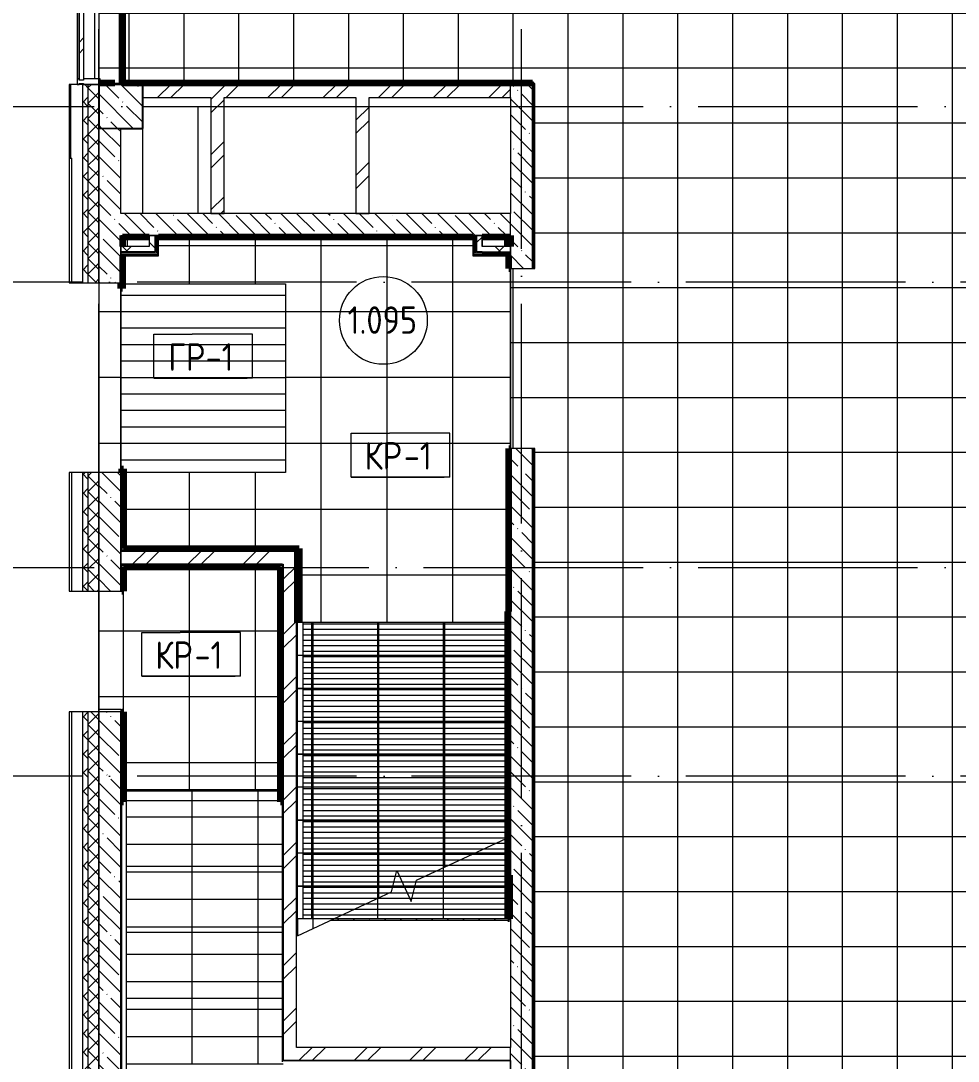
# Model space of a CAD drawing. Header units: millimetres. Extents: x -4370 to 196781, y -4577 to 61202.
# Drawn here: x 135789 to 144328, y 1530 to 11005 of the extents above; entities that cross this region are included whole.
import ezdxf

# ---------------------------------------------------------------- set-up
doc = ezdxf.new("R2010")
doc.units = ezdxf.units.MM
doc.linetypes.add('ADSK_Линия сетки', pattern=[2500, 2000, -250, 0, -250])
for name, color, linetype, lineweight in [('A-AREA-____-IDEN', 2, 'Continuous', 20), ('A-FLOR-____-IDEN', 11, 'Continuous', 20), ('A-FLOR-____-OTLN', 192, 'Continuous', 9), ('A-FLOR-____-PATT', 8, 'Continuous', 9), ('A-GLAZ-____-MCUT', 151, 'Continuous', 9), ('A-GLAZ-____-OTLN', 151, 'Continuous', 9), ('A-GLAZ-CURT-OTLN', 52, 'Continuous', 9), ('A-GLAZ-CWMG-MCUT', 51, 'Continuous', 9), ('A-GLAZ-CWMG-OTLN', 51, 'Continuous', 9), ('A-ROOF-____-OTLN', 132, 'Continuous', 9), ('A-ROOF-____-PATT', 132, 'Continuous', 9), ('A-ROOF-FNSH-MCUT', 132, 'Continuous', 9), ('A-WALL-____-MCUT', 113, 'Continuous', 9), ('A-WALL-____-PATT', 111, 'Continuous', 9), ('A-WALL-FNSH-MCUT', 113, 'Continuous', 9), ('I-WALL-____-OTLN', 2, 'Continuous', 9), ('S-COLS-____-MCUT', 52, 'Continuous', 9), ('S-COLS-____-OTLN', 52, 'Continuous', 9), ('S-GRID-____-OTLN', 1, 'Continuous', 9), ('S-STRS-____-MBND', 31, 'Continuous', 9), ('S-STRS-____-OTLN', 31, 'Continuous', 9)]:
    doc.layers.add(name, color=color, linetype=linetype, lineweight=lineweight)
doc.styles.add('GOST Common_1', font='GOST_Common.ttf', dxfattribs={"width": 0.9, "height": 250})
pattern_1 = [(45, (0, 0), (-251.4472, 251.4472), []), (45, (0, 381), (-251.4472, 251.4472), [])]
pattern_2 = [(90, (140250, 5525), (-600, 4e-14), []), (180, (140250, 5525), (7e-14, -600), [])]
pattern_3 = [(45, (0, 0), (-70.71068, 70.71068), []), (135, (0, 0), (-70.71068, -70.71068), [])]
pattern_4 = [(135, (0, 0), (-84.85281, -84.85281), []), (225, (0, 0), (84.85281, -84.85281), [])]
pattern_5 = [(270, (136750.06, 1505), (600, 4e-14), []), (0, (136750.06, 1505), (0, 600), [])]
pattern_6 = [(135, (0, 0), (-142.5612, -142.5612), []), (135, (142.56, 0), (-142.5612, -142.5612), [252.016, -50.403, 3.353, -47.05])]
pattern_7 = [(45, (0, 0), (-141.42136, 141.42136), []), (135, (0, 0), (-141.42136, -141.42136), [])]

# ---------------------------------------------------------------- blocks, each defined once
blk = doc.blocks.new('Прямоугольный импост - Импост структурный с накладкой - 190мм-21850607-О_АИ_ПП_0_000_Целиком')
at = {"layer": 'A-GLAZ-CWMG-MCUT', "color": 90}
for p, q in [((-50, 0), (-50, 17)), ((-50, 17), (0, 17)), ((-40, 0), (-50, 0)), ((-40, -40), (-40, 0)), ((0, 0), (-10, 0)), ((-10, 0), (-10, -40)), ((0, 17), (0, 0)), ((-50, -190), (-50, -40)), ((-50, -40), (-40, -40)), ((-10, -40), (0, -40)), ((0, -40), (0, -190)), ((0, -190), (-50, -190))]:
    blk.add_line(p, q, dxfattribs=at)
blk = doc.blocks.new('PNS_Панель прямоугольная2 - Нр_Стекло - 40мм-36115973-О_АИ_ПП_0_000_Целиком')
at = {"layer": 'A-GLAZ-____-OTLN', "lineweight": 5}
h = blk.add_hatch(dxfattribs=at)
h.set_pattern_fill('FP_88', color=256, style=0, pattern_type=2)
h.set_pattern_definition([(135, (10867.5, -136420), (-282.8427, -282.8427), [200, -600]), (135, (10967.5, -136620), (-282.8427, -282.8427), [600, -200]), (135, (11067.5, -136220), (-282.8427, -282.8427), [200, -600])])
h.paths.add_polyline_path([(502.5, 0), (502.5, 40), (-502.5, 40), (-502.5, 0), (492.5, 0)])
at = {"layer": 'A-GLAZ-____-MCUT', "color": 10, "lineweight": 5}
for p, q in [((-492.5, 40), (492.5, 40)), ((492.5, 0), (-492.5, 0))]:
    blk.add_line(p, q, dxfattribs=at)
at = {"layer": 'A-GLAZ-____-OTLN', "color": 10, "lineweight": 5}
blk.add_line((-502.5, 0), (502.5, 0), dxfattribs=at)
blk = doc.blocks.new('Прямоугольный импост - Импост структурный с накладкой - 160мм-36115964-О_АИ_ПП_0_000_Целиком')
at = {"layer": 'A-GLAZ-CWMG-OTLN', "color": 10, "lineweight": 5}
for p, q in [((136303, 11460), (136303, 10475)), ((136460, 11460), (136460, 10475))]:
    blk.add_line(p, q, dxfattribs=at)
blk = doc.blocks.new('0083_СОШ675_АР_R22_rvt-1-О_АИ_ПП_0_000_Целиком')
at = {"layer": 'A-WALL-____-PATT', "lineweight": 5}
h = blk.add_hatch(dxfattribs=at)
h.set_pattern_fill('FP_3', color=10, style=0, pattern_type=2)
h.set_pattern_definition(pattern_6)
h.paths.add_polyline_path([(136500, 25), (136700, 25), (136700, 4712), (136500, 4712), (136500, 512.9)])
h.paths.add_polyline_path([(136700, 5812), (136700, 6890), (136500, 6890), (136500, 5812)])
h.paths.add_polyline_path([(136700, 8620), (136700, 10025), (136500, 10025), (136500, 8620)])
h.paths.add_polyline_path([(136500, 12545), (136700, 12545), (136700, 13000), (136500, 13000), (136500, 12640.9)])
h = blk.add_hatch(dxfattribs=at)
h.set_pattern_fill('FP_1', color=10, style=0, pattern_type=2)
h.set_pattern_definition(pattern_4)
h.paths.add_polyline_path([(136400, 9755), (136400, 10425), (136350, 10425), (136350, 9755)])
h = blk.add_hatch(dxfattribs=at)
h.set_pattern_fill('FP_6', color=10, style=0, pattern_type=2)
h.set_pattern_definition(pattern_3)
h.paths.add_polyline_path([(136400, 9755), (136500, 9755), (136500, 10425), (136400, 10425), (136400, 10330.8)])
h = blk.add_hatch(dxfattribs=at)
h.set_pattern_fill('FP_7', color=10, style=0, pattern_type=2)
h.set_pattern_definition(pattern_1)
h.paths.add_polyline_path([(140250, 10305), (140250, 10425), (136900, 10425), (136900, 10305), (139846.2, 10305)])
h = blk.add_hatch(dxfattribs=at)
h.set_pattern_fill('FP_3', color=10, style=0, pattern_type=2)
h.set_pattern_definition(pattern_6)
h.paths.add_polyline_path([(140450, -175), (140450, 7110), (140250, 7110), (140250, -175)])
h.paths.add_polyline_path([(140250, 8750), (140450, 8750), (140450, 10425), (140250, 10425), (140250, 9050)])
h = blk.add_hatch(dxfattribs=at)
h.set_pattern_fill('FP_7', color=10, style=0, pattern_type=2)
h.set_pattern_definition(pattern_1)
h.paths.add_polyline_path([(137640, 9250), (137640, 10305), (137520, 10305), (137520, 9250)])
h = blk.add_hatch(dxfattribs=at)
h.set_pattern_fill('FP_7', color=10, style=0, pattern_type=2)
h.set_pattern_definition(pattern_1)
h.paths.add_polyline_path([(138960.6, 9250), (138960.6, 10305), (138840.6, 10305), (138840.6, 9250)])
h = blk.add_hatch(dxfattribs=at)
h.set_pattern_fill('FP_1', color=10, style=0, pattern_type=2)
h.set_pattern_definition(pattern_4)
h.paths.add_polyline_path([(136350, -275), (136400, -275), (136400, 4712), (136350, 4712), (136350, -175)])
h.paths.add_polyline_path([(136350, 5812), (136400, 5812), (136400, 6890), (136350, 6890), (136350, 6288.1)])
h.paths.add_polyline_path([(136350, 8620), (136400, 8620), (136400, 9755), (136350, 9755), (136350, 9753.3)])
h = blk.add_hatch(dxfattribs=at)
h.set_pattern_fill('FP_6', color=10, style=0, pattern_type=2)
h.set_pattern_definition(pattern_3)
h.paths.add_polyline_path([(136500, -175), (136500, 4712), (136400, 4712), (136400, -175)])
h.paths.add_polyline_path([(136500, 5812), (136500, 6890), (136400, 6890), (136400, 5812)])
h.paths.add_polyline_path([(136400, 8620), (136500, 8620), (136500, 9755), (136400, 9755), (136400, 9753.3)])
h = blk.add_hatch(dxfattribs=at)
h.set_pattern_fill('FP_3', color=10, style=0, pattern_type=2)
h.set_pattern_definition(pattern_6)
h.paths.add_polyline_path([(139846.2, 9050), (140250, 9050), (140250, 9250), (136700, 9250), (136700, 9050), (138604.3, 9050)])
h = blk.add_hatch(dxfattribs=at)
h.set_pattern_fill('FP_3', color=10, style=0, pattern_type=2)
h.set_pattern_definition(pattern_6)
h.paths.add_polyline_path([(139846.2, 9050), (140250, 9050), (140250, 9250), (136700, 9250), (136700, 9050), (138604.3, 9050)])
h = blk.add_hatch(dxfattribs=at)
h.set_pattern_fill('FP_56', color=252, style=0, pattern_type=2)
h.set_pattern_definition(pattern_7)
h.paths.add_polyline_path([(137009.2, 8900), (137009.2, 9050), (136959.2, 9050), (136959.2, 8900)])
h = blk.add_hatch(dxfattribs=at)
h.set_pattern_fill('FP_56', color=252, style=0, pattern_type=2)
h.set_pattern_definition(pattern_7)
h.paths.add_polyline_path([(139990.8, 8900), (139990.8, 9050), (139940.8, 9050), (139940.8, 8900)])
h = blk.add_hatch(dxfattribs=at)
h.set_pattern_fill('FP_56', color=252, style=0, pattern_type=2)
h.set_pattern_definition(pattern_7)
h.paths.add_polyline_path([(136959.2, 8900), (136959.2, 8950), (136700, 8950), (136700, 8900), (136741.5, 8900)])
h = blk.add_hatch(dxfattribs=at)
h.set_pattern_fill('FP_56', color=252, style=0, pattern_type=2)
h.set_pattern_definition(pattern_7)
h.paths.add_polyline_path([(139990.8, 8900), (140250, 8900), (140250, 8950), (139990.8, 8950)])
h = blk.add_hatch(dxfattribs=at)
h.set_pattern_fill('FP_7', color=10, style=0, pattern_type=2)
h.set_pattern_definition(pattern_1)
h.paths.add_polyline_path([(136950, 6055), (136950, 6175), (136700, 6175), (136700, 6055)])
h = blk.add_hatch(dxfattribs=at)
h.set_pattern_fill('FP_7', color=10, style=0, pattern_type=2)
h.set_pattern_definition(pattern_1)
h.paths.add_polyline_path([(138180, 6055), (138180, 6175), (136950, 6175), (136950, 6055), (137362.4, 6055)])
h = blk.add_hatch(dxfattribs=at)
h.set_pattern_fill('FP_7', color=10, style=0, pattern_type=2)
h.set_pattern_definition(pattern_1)
h.paths.add_polyline_path([(138300, 1535), (138300, 6175), (138180, 6175), (138180, 1535)])
h = blk.add_hatch(dxfattribs=at)
h.set_pattern_fill('FP_7', color=10, style=0, pattern_type=2)
h.set_pattern_definition(pattern_1)
h.paths.add_polyline_path([(140250, 1535), (140250, 1655), (138300, 1655), (138300, 1535), (139846.2, 1535)])
at = {"layer": 'S-COLS-____-OTLN', "lineweight": 5}
h = blk.add_hatch(dxfattribs=at)
h.set_pattern_fill('FP_3', color=256, style=0, pattern_type=2)
h.set_pattern_definition(pattern_6)
h.paths.add_polyline_path([(136500, 10025), (136900, 10025), (136900, 10425), (136500, 10425), (136500, 10330.8)])
at = {"layer": 'S-STRS-____-OTLN', "lineweight": 5}
h = blk.add_hatch(dxfattribs=at)
h.set_pattern_fill('FP_19', color=256, style=0, pattern_type=2)
h.set_pattern_definition(pattern_2)
h.paths.add_polyline_path([(140225, 5225), (140225, 5525), (138310, 5525), (138310, 5225), (139846.2, 5225)])
h = blk.add_hatch(dxfattribs=at)
h.set_pattern_fill('FP_19', color=256, style=0, pattern_type=2)
h.set_pattern_definition(pattern_2)
h.paths.add_polyline_path([(138360, 4925), (140225, 4925), (140225, 5225), (138310, 5225), (138310, 4925)])
h.paths.add_polyline_path([(140250, 4925), (140250, 4925), (140250, 5225)])
h = blk.add_hatch(dxfattribs=at)
h.set_pattern_fill('FP_19', color=256, style=0, pattern_type=2)
h.set_pattern_definition(pattern_2)
h.paths.add_polyline_path([(140225, 4625), (140225, 4925), (138310, 4925), (138310, 4625), (139846.2, 4625)])
h = blk.add_hatch(dxfattribs=at)
h.set_pattern_fill('FP_19', color=256, style=0, pattern_type=2)
h.set_pattern_definition(pattern_2)
h.paths.add_polyline_path([(140225, 4325), (140225, 4625), (138310, 4625), (138310, 4325), (139846.2, 4325)])
h = blk.add_hatch(dxfattribs=at)
h.set_pattern_fill('FP_19', color=256, style=0, pattern_type=2)
h.set_pattern_definition(pattern_2)
h.paths.add_polyline_path([(138360, 4025), (140225, 4025), (140225, 4325), (138310, 4325), (138310, 4025)])
h.paths.add_polyline_path([(140250, 4025), (140250, 4025), (140250, 4325)])
h = blk.add_hatch(dxfattribs=at)
h.set_pattern_fill('FP_32', color=256, style=0, pattern_type=2)
h.set_pattern_definition(pattern_5)
h.paths.add_polyline_path([(137362.4, 3755), (138170, 3755), (138170, 3890.7), (138155.1, 3890.7), (138155.1, 3990.7), (136750.1, 3990.7), (136750.1, 3755)])
h = blk.add_hatch(dxfattribs=at)
h.set_pattern_fill('FP_19', color=256, style=0, pattern_type=2)
h.set_pattern_definition(pattern_2)
h.paths.add_polyline_path([(140225, 3725), (140225, 4025), (138310, 4025), (138310, 3725), (139929.7, 3725)])
h.paths.add_polyline_path([(140250, 3725), (140250, 3725), (140250, 3978.1)])
h = blk.add_hatch(dxfattribs=at)
h.set_pattern_fill('FP_32', color=256, style=0, pattern_type=2)
h.set_pattern_definition(pattern_5)
h.paths.add_polyline_path([(138170, 3505), (138170, 3755), (136750.1, 3755), (136750.1, 3505), (137362.4, 3505)])
h = blk.add_hatch(dxfattribs=at)
h.set_pattern_fill('FP_19', color=256, style=0, pattern_type=2)
h.set_pattern_definition(pattern_2)
h.paths.add_polyline_path([(138310, 3425), (139923.4, 3425), (140225, 3565.6), (140225, 3725), (138310, 3725)])
h.paths.add_polyline_path([(140250, 3577.3), (140250, 3577.3), (140250, 3725)])
h = blk.add_hatch(dxfattribs=at)
h.set_pattern_fill('FP_32', color=256, style=0, pattern_type=2)
h.set_pattern_definition(pattern_5)
h.paths.add_polyline_path([(137362.4, 3255), (138170, 3255), (138170, 3505), (136750.1, 3505), (136750.1, 3255)])
h = blk.add_hatch(dxfattribs=at)
h.set_pattern_fill('FP_19', color=256, style=0, pattern_type=2)
h.set_pattern_definition(pattern_2)
h.paths.add_polyline_path([(138310, 3125), (139179.6, 3125), (139214, 3266.6), (139280, 3125), (139380.4, 3125), (139393.3, 3177.8), (139923.4, 3425), (138310, 3425)])
h = blk.add_hatch(dxfattribs=at)
h.set_pattern_fill('FP_32', color=256, style=0, pattern_type=2)
h.set_pattern_definition(pattern_5)
h.paths.add_polyline_path([(137362.4, 3005), (138170, 3005), (138170, 3255), (136750.1, 3255), (136750.1, 3005)])
h = blk.add_hatch(dxfattribs=at)
h.set_pattern_fill('FP_19', color=256, style=0, pattern_type=2)
h.set_pattern_definition(pattern_2)
h.paths.add_polyline_path([(138604.3, 2825), (138636.6, 2825), (139166.7, 3072.2), (139179.6, 3125), (138310, 3125), (138310, 2825), (138360, 2825)])
h.paths.add_polyline_path([(139346, 2983.4), (139380.4, 3125), (139280, 3125)])
h = blk.add_hatch(dxfattribs=at)
h.set_pattern_fill('FP_32', color=256, style=0, pattern_type=2)
h.set_pattern_definition(pattern_5)
h.paths.add_polyline_path([(137362.4, 2755), (138170, 2755), (138170, 3005), (136750.1, 3005), (136750.1, 2755)])
h = blk.add_hatch(dxfattribs=at)
h.set_pattern_fill('FP_32', color=256, style=0, pattern_type=2)
h.set_pattern_definition(pattern_5)
h.paths.add_polyline_path([(137362.4, 2505), (138170, 2505), (138170, 2755), (136750.1, 2755), (136750.1, 2505)])
h = blk.add_hatch(dxfattribs=at)
h.set_pattern_fill('FP_19', color=256, style=0, pattern_type=2)
h.set_pattern_definition(pattern_2)
h.paths.add_polyline_path([(138310, 2672.7), (138636.6, 2825), (138310, 2825)])
h = blk.add_hatch(dxfattribs=at)
h.set_pattern_fill('FP_32', color=256, style=0, pattern_type=2)
h.set_pattern_definition(pattern_5)
h.paths.add_polyline_path([(137362.4, 2255), (138170, 2255), (138170, 2505), (136750.1, 2505), (136750.1, 2255)])
h = blk.add_hatch(dxfattribs=at)
h.set_pattern_fill('FP_32', color=256, style=0, pattern_type=2)
h.set_pattern_definition(pattern_5)
h.paths.add_polyline_path([(137362.4, 2005), (138170, 2005), (138170, 2255), (136750.1, 2255), (136750.1, 2005)])
h = blk.add_hatch(dxfattribs=at)
h.set_pattern_fill('FP_32', color=256, style=0, pattern_type=2)
h.set_pattern_definition(pattern_5)
h.paths.add_polyline_path([(137362.4, 1755), (138170, 1755), (138170, 2005), (136750.1, 2005), (136750.1, 1755)])
h = blk.add_hatch(dxfattribs=at)
h.set_pattern_fill('FP_32', color=256, style=0, pattern_type=2)
h.set_pattern_definition(pattern_5)
h.paths.add_polyline_path([(137362.4, 1505), (138180.1, 1505), (138180, 1525), (138170, 1525), (138170, 1755), (136750.1, 1755), (136750.1, 1505)])
at = {"layer": 'A-FLOR-____-OTLN', "color": 90}
for p, q in [((136900, 10225), (137400, 10225)), ((137400, 10225), (137400, 9250)), ((138960.6, 10225), (140250, 10225)), ((136900, 9250), (136900, 10025)), ((136759.4, 8950), (136759.4, 9035)), ((139995.8, 8950), (139995.8, 9035)), ((140195.6, 9035), (140195.6, 8950)), ((136500, 4735), (136500, 4712)), ((136750, 75), (136750, 3990.7))]:
    blk.add_line(p, q, dxfattribs=at)
at = {"layer": 'A-WALL-____-MCUT', "color": 90}
for p, q in [((136350, 10425), (136240, 10425)), ((136400, 10425), (136350, 10425)), ((136500, 10425), (136400, 10425)), ((136500, 9755), (136500, 10425)), ((136250, 8620), (136265, 8620)), ((136265, 8620), (136350, 8620)), ((136400, 8620), (136500, 8620)), ((136265, 6890), (136250, 6890)), ((136350, 6890), (136265, 6890)), ((136500, 6890), (136400, 6890)), ((136250, 5812), (136310, 5812)), ((136310, 5812), (136350, 5812)), ((136400, 5812), (136500, 5812)), ((136310, 4712), (136250, 4712)), ((136350, 4712), (136310, 4712)), ((136500, 4712), (136400, 4712))]:
    blk.add_line(p, q, dxfattribs=at)
at = {"layer": 'A-WALL-____-MCUT', "color": 10, "lineweight": 5}
for p, q in [((136240, 10425), (136240, 9755)), ((136350, 10425), (136350, 9755)), ((136400, 10425), (136400, 9755)), ((140250, 10305), (140250, 10425)), ((136700, 10025), (136500, 10025)), ((136230, 9755), (136240, 9755)), ((136240, 9755), (136230, 9755)), ((136240, 9755), (136250, 9755)), ((136250, 9755), (136240, 9755)), ((136250, 9755), (136250, 8620)), ((137640, 9250), (137520, 9250)), ((137520, 9250), (137640, 9250)), ((138960.6, 9250), (138840.6, 9250)), ((138840.6, 9250), (138960.6, 9250)), ((137021.7, 9050), (137021.7, 8887.5)), ((139928.3, 9050), (139928.3, 8887.5)), ((136959.2, 8887.5), (136700, 8887.5)), ((137009.2, 8887.5), (136959.2, 8887.5)), ((137021.7, 8887.5), (137009.2, 8887.5)), ((139940.8, 8887.5), (139928.3, 8887.5)), ((139990.8, 8887.5), (139940.8, 8887.5)), ((139990.8, 8887.5), (140250, 8887.5)), ((136250, 6890), (136250, 6585.2)), ((136250, 6585.2), (136250, 5812)), ((136700, 6175), (136700, 6055)), ((136700, 6055), (136700, 6175)), ((136250, 4712), (136250, -175)), ((140250, 1535), (140250, 1655))]:
    blk.add_line(p, q, dxfattribs=at)
at = {"layer": 'A-WALL-____-MCUT', "color": 50, "lineweight": 13}
for p, q in [((140250, 10425), (136900, 10425)), ((136900, 10425), (136900, 10305)), ((140450, 10425), (140250, 10425)), ((140450, 8750), (140450, 10425)), ((140450, 10425), (140450, 8750)), ((136900, 10305), (137520, 10305)), ((137520, 10305), (137520, 9250)), ((137640, 10305), (138840.6, 10305)), ((137640, 9250), (137640, 10305)), ((138840.6, 10305), (138840.6, 9250)), ((138960.6, 10305), (140250, 10305)), ((138960.6, 9250), (138960.6, 10305)), ((140250, 10305), (140250, 9250)), ((136500, 10025), (136500, 9755)), ((136700, 9250), (136700, 10025)), ((136350, 9755), (136350, 8620)), ((136400, 9755), (136400, 8620)), ((136500, 8620), (136500, 9755)), ((136500, 9755), (136500, 8620)), ((140250, 9250), (136700, 9250)), ((137520, 9250), (136700, 9250)), ((138840.6, 9250), (137640, 9250)), ((140250, 9250), (138960.6, 9250)), ((140250, 9050), (140250, 9250)), ((136700, 9050), (140250, 9050)), ((136700, 9050), (140250, 9050)), ((136700, 8620), (136700, 9050)), ((137009.2, 9050), (136959.2, 9050)), ((136959.2, 9050), (136959.2, 8950)), ((137009.2, 9050), (137009.2, 8900)), ((139990.8, 9050), (139940.8, 9050)), ((139940.8, 9050), (139940.8, 8900)), ((139990.8, 8950), (139990.8, 9050)), ((140250, 9050), (140250, 8750)), ((136959.2, 8950), (136700, 8950)), ((136700, 8950), (136700, 8900)), ((140250, 8950), (139990.8, 8950)), ((140250, 8900), (140250, 8950)), ((136959.2, 8900), (136700, 8900)), ((137009.2, 8900), (136959.2, 8900)), ((139990.8, 8900), (139940.8, 8900)), ((139990.8, 8900), (140250, 8900)), ((140250, 8750), (140450, 8750)), ((136350, 8620), (136400, 8620)), ((136500, 8620), (136700, 8620)), ((140450, 7110), (140250, 7110)), ((140250, 7110), (140250, 1655)), ((140450, 362.5), (140450, 7110)), ((140450, 7110), (140450, 362.5)), ((136400, 6890), (136350, 6890)), ((136350, 6890), (136350, 6585.2)), ((136400, 6890), (136400, 6585.2)), ((136500, 6585.2), (136500, 6890)), ((136700, 6890), (136500, 6890)), ((136500, 6890), (136500, 5812)), ((136700, 6175), (136700, 6890)), ((136350, 6585.2), (136350, 5812)), ((136400, 6585.2), (136400, 5812)), ((136500, 5812), (136500, 6585.2)), ((136950, 6175), (136700, 6175)), ((138180, 6175), (136950, 6175)), ((138300, 6175), (138180, 6175)), ((138300, 1655), (138300, 6175)), ((136700, 6055), (136950, 6055)), ((136700, 5812), (136700, 6055)), ((136950, 6055), (138180, 6055)), ((138180, 6055), (138180, 1535)), ((136350, 5812), (136400, 5812)), ((136500, 5812), (136700, 5812)), ((136400, 4712), (136350, 4712)), ((136350, 4712), (136350, -175)), ((136400, 4712), (136400, -175)), ((136500, 25), (136500, 4712)), ((136700, 4712), (136500, 4712)), ((136500, 4712), (136500, 25)), ((136700, 25), (136700, 4712)), ((140250, 1655), (138300, 1655)), ((138180, 1535), (138300, 1535)), ((138300, 1535), (140250, 1535)), ((140250, 1535), (140250, 25))]:
    blk.add_line(p, q, dxfattribs=at)
at = {"layer": 'A-WALL-FNSH-MCUT', "color": 90}
for p, q in [((136240, 10425), (136230, 10425)), ((136230, 10425), (136230, 9755)), ((140460, 10445), (140450, 10445)), ((140450, 10445), (140450, 10425)), ((140460, 8750), (140460, 10445)), ((136230, 9755), (136230, 8620)), ((137021.7, 9050), (137009.2, 9050)), ((137034.2, 9050), (137021.7, 9050)), ((137034.2, 8875), (137034.2, 9050)), ((139928.3, 9050), (139915.8, 9050)), ((139915.8, 9050), (139915.8, 8875)), ((139940.8, 9050), (139928.3, 9050)), ((136700, 8900), (136700, 8887.5)), ((136700, 8887.5), (136700, 8875)), ((136700, 8875), (136959.2, 8875)), ((136959.2, 8875), (137009.2, 8875)), ((137009.2, 8875), (137021.7, 8875)), ((137021.7, 8875), (137034.2, 8875)), ((139915.8, 8875), (139928.3, 8875)), ((139928.3, 8875), (139940.8, 8875)), ((139940.8, 8875), (139990.8, 8875)), ((139990.8, 8875), (140250, 8875)), ((140250, 8887.5), (140250, 8900)), ((140250, 8875), (140250, 8887.5)), ((140450, 8750), (140460, 8750)), ((136230, 8620), (136250, 8620)), ((140460, 7110), (140450, 7110)), ((140460, 362.5), (140460, 7110)), ((136250, 6890), (136230, 6890)), ((136230, 6890), (136230, 6585.2)), ((136230, 6585.2), (136230, 5812)), ((136230, 5812), (136250, 5812)), ((136250, 4712), (136230, 4712)), ((136230, 4712), (136230, -175))]:
    blk.add_line(p, q, dxfattribs=at)
at = {"layer": 'S-COLS-____-MCUT', "color": 130, "lineweight": 25}
for p, q in [((136900, 10425), (136500, 10425)), ((136500, 10425), (136500, 10025)), ((136900, 10025), (136900, 10425)), ((136700, 10025), (136900, 10025))]:
    blk.add_line(p, q, dxfattribs=at)
at = {"layer": 'S-COLS-____-OTLN', "color": 90}
blk.add_line((136500, 10025), (136700, 10025), dxfattribs=at)
at = {"layer": 'S-STRS-____-MBND', "color": 10, "lineweight": 5}
for p, q in [((139393.3, 3177.8), (140250, 3577.3)), ((139166.7, 3072.2), (139214, 3266.6)), ((139214, 3266.6), (139346, 2983.4)), ((139346, 2983.4), (139393.3, 3177.8)), ((138310, 2672.7), (139166.7, 3072.2))]:
    blk.add_line(p, q, dxfattribs=at)
at = {"layer": 'S-STRS-____-OTLN', "color": 10, "lineweight": 5}
for p, q in [((140225, 5525), (138310, 5525)), ((140225, 5525), (138310, 5525)), ((140225, 5225), (138310, 5225)), ((140225, 5225), (138310, 5225)), ((140225, 4925), (138310, 4925)), ((140225, 4925), (138310, 4925)), ((140225, 4625), (138310, 4625)), ((140225, 4625), (138310, 4625)), ((140225, 4325), (138310, 4325)), ((140225, 4325), (138310, 4325)), ((136750.1, 4005), (138155.1, 4005)), ((136750.1, 3755), (136750.1, 3990.7)), ((140225, 4025), (138310, 4025)), ((140225, 4025), (138310, 4025)), ((136750.1, 3505), (136750.1, 3755)), ((136750.1, 3755), (138170, 3755)), ((136750.1, 3755), (138170, 3755)), ((140225, 3725), (138310, 3725)), ((140225, 3725), (138310, 3725)), ((136750.1, 3255), (136750.1, 3505)), ((136750.1, 3505), (138170, 3505)), ((136750.1, 3505), (138170, 3505)), ((139923.4, 3425), (138310, 3425)), ((139923.4, 3425), (138310, 3425)), ((136750.1, 3005), (136750.1, 3255)), ((136750.1, 3255), (138170, 3255)), ((136750.1, 3255), (138170, 3255)), ((139179.6, 3125), (138310, 3125)), ((139179.6, 3125), (138310, 3125)), ((139380.4, 3125), (139280, 3125)), ((139380.4, 3125), (139280, 3125)), ((136750.1, 2755), (136750.1, 3005)), ((136750.1, 3005), (138170, 3005)), ((136750.1, 3005), (138170, 3005)), ((136750.1, 2505), (136750.1, 2755)), ((136750.1, 2755), (138170, 2755)), ((136750.1, 2755), (138170, 2755)), ((138310, 2825), (138310, 2672.7)), ((138636.6, 2825), (138310, 2825)), ((138636.6, 2825), (138310, 2825)), ((136750.1, 2255), (136750.1, 2505)), ((136750.1, 2505), (138170, 2505)), ((136750.1, 2505), (138170, 2505)), ((136750.1, 2005), (136750.1, 2255)), ((136750.1, 2255), (138170, 2255)), ((136750.1, 2255), (138170, 2255)), ((136750.1, 1755), (136750.1, 2005)), ((136750.1, 2005), (138170, 2005)), ((136750.1, 2005), (138170, 2005)), ((136750.1, 1505), (136750.1, 1755)), ((136750.1, 1755), (138170, 1755)), ((136750.1, 1755), (138170, 1755))]:
    blk.add_line(p, q, dxfattribs=at)
at = {"layer": 'A-GLAZ-CURT-OTLN', "color": 90, "lineweight": 9, "rotation": 270}
blk.add_blockref('PNS_Панель прямоугольная2 - Нр_Стекло - 40мм-36115973-О_АИ_ПП_0_000_Целиком', (136320, 10967.5), dxfattribs=at)
at = {"layer": 'A-GLAZ-CWMG-OTLN', "color": 90, "lineweight": 9}
blk.add_blockref('Прямоугольный импост - Импост структурный с накладкой - 160мм-36115964-О_АИ_ПП_0_000_Целиком', (0, 0), dxfattribs=at)
at = {"layer": 'A-GLAZ-CWMG-OTLN', "color": 90, "lineweight": 9, "extrusion": (0, 0, -1), "rotation": 270}
blk.add_blockref('Прямоугольный импост - Импост структурный с накладкой - 190мм-21850607-О_АИ_ПП_0_000_Целиком', (-136320, 10425), dxfattribs=at)
blk = doc.blocks.new('ADSK_Марка_Перекрытие - Типоразмер_ADSK_Марка-158127-О_АИ_ПП_0_000_Целиком')
at = {"layer": 'A-FLOR-____-IDEN'}
for p, q in [((-4.5, 4), (-1, 4)), ((-4.5, 0), (-4.5, 4)), ((4.5, 4), (-1, 4)), ((4.5, 0), (4.5, 4)), ((4.5, 0), (-4.5, 0)), ((-4.5, 0), (4, 0))]:
    blk.add_line(p, q, dxfattribs=at)
blk = doc.blocks.new('ADSK_Марка_Помещение_ОдноЗначение - Номер-159740-О_АИ_ПП_0_000_Целиком')
at = {"layer": 'A-AREA-____-IDEN'}
blk.add_circle((0, 0), 4, dxfattribs=at)

msp = doc.modelspace()

# ---------------------------------------------------------------- hatches: boundary and pattern name
at = {"layer": 'A-FLOR-____-PATT'}
h = msp.add_hatch(dxfattribs=at)
h.set_pattern_fill('FP_140', color=256, style=0, pattern_type=2)
h.set_pattern_definition([(270, (140775, 20575), (500, 3e-14), []), (0, (140775, 20575), (0, 500), [])])
h.paths.add_polyline_path([(144650.226546, 40.000586), (144650.226546, 362.50058), (144655.226546, 362.501166), (144655.226546, 372.501166), (144665.226546, 372.501166), (144665.226546, 377.501166), (145034.978078, 377.501166), (145034.978078, 774.999414), (145049.978078, 774.999414), (145049.978078, 3274.999414), (145034.978078, 3274.999414), (145034.978078, 9325), (145049.978078, 9325.032882), (145049.978078, 11825), (145034.978078, 11825), (145034.978078, 18345), (145049.978078, 18345), (145049.978078, 20845), (145034.978078, 20845), (145034.978078, 27299.999414), (145049.978078, 27299.999414), (145049.812834, 29799.999414), (145034.978078, 29800.993984), (145034.978078, 36649.999414), (145049.978078, 36649.999414), (145049.978078, 39149.999414), (145034.978078, 39149.999414), (145034.978078, 41125), (140465, 41125), (140465, 39459.99902), (140450, 39459.99902), (140450, 38359.99902), (140465, 38359.99902), (140465, 38164), (140470, 38164), (140470, 37649), (140465, 37649), (140465, 35531.999414), (140450, 35531.999414), (140450, 34431.999414), (140465, 34431.999414), (140465, 31934.999414), (140450, 31934.999414), (140450, 30434.999414), (140465, 30434.999414), (140465, 27405.000586), (140460, 27405), (140460, 27395.000586), (140450, 27395.000586), (140449.999881, 27390.000586), (136890, 27390.000586), (136890, 27090.11992), (136715, 27090.11992), (136715, 27059.999414), (136700, 27059.999414), (136700, 24859.999414), (136715, 24859.999414), (136715, 24655.000586), (136960, 24655.000586), (136960.014653, 24640), (137630, 24640.000586), (137630, 24655.000586), (140450, 24655.000586), (140450, 24650.000586), (140460, 24650.000586), (140460, 24640.000586), (140465, 24640), (140465, 23214.166393), (140450, 23215.002907), (140449.826513, 23214.166393), (140249.978078, 23214.166393), (140249.978078, 22115), (140449.978078, 22114.166393), (140450, 17325), (140465, 17325), (140465, 13483.813123), (140470, 13483.813123), (140470, 12973.813123), (140475, 12973.813123), (140475, 12963.813123), (140465, 12963.813123), (140465, 12785.000586), (136940, 12785.000586), (136940, 12472.869184), (136935, 12472.869184), (136935, 12462.869184), (136925, 12462.869184), (136925, 12457.869184), (136715, 12457.869184), (136715, 10440.001172), (140449.999862, 10440.001172), (140449.999815, 10445.000586), (140460, 10445.000586), (140460, 10435.001172), (140470, 10433.935178), (140470, 8749.999414), (140250, 8749.740574), (140250, 7109.999414), (140470, 7109.999414), (140470, 377.501166), (140857.251532, 377.501166), (140857.251532, 372.501166), (140867.251532, 372.501166), (140867.251532, 362.501166), (140872.251532, 362.50058), (140872.251532, 40.000586), (144509.5, 40.000586)])
h.paths.add_polyline_path([(136700, 10433.935178), (136710, 10435.001172), (136708.934006, 12463.935178), (136700, 12462.869184), (136700, 12345.2), (136499.978078, 12345.2), (136499.978078, 11510.000293), (136510, 11510.000293), (136510, 11460.000293), (136499.978078, 11460.000293), (136499.978078, 10475.000293), (136510, 10475.000293), (136510, 10440.001172), (136645, 10440.001172), (136645, 10433.935178)])
h.paths.add_polyline_path([(140460, 18425), (140450, 18425), (140450, 20013.999393), (140465, 20013.999393), (140465, 18425)])
h.paths.add_polyline_path([(140465, 21113.999393), (140450, 21113.999393), (140450, 22114.166393), (140465, 22114.166393), (140465, 21303.663109)])
h.paths.add_polyline_path([(136741.462142, 27180.119334), (136800, 27180.119334), (136800, 27405), (136700, 27405), (136700, 27180.119334)])
h = msp.add_hatch(dxfattribs=at)
h.set_pattern_fill('FP_195', color=256, style=0, pattern_type=2)
h.set_pattern_definition([(0, (138525, 5357.5), (0, 600), []), (90, (138525, 5357.5), (-600, 4e-14), [])])
h.paths.add_polyline_path([(140249.977492, 5524.999414), (140250, 5524.999414), (140248.978078, 8749.999414), (140233.978078, 8749.999414), (140233.978078, 8865), (139905.804526, 8865), (139905.804526, 9034.999414), (137044.195474, 9034.999414), (137044.195474, 8865), (136715, 8865), (136715, 8609.999414), (138200, 8609.999414), (138200, 6889.999414), (136725, 6889.999414), (136725, 6200), (138325.060253, 6200), (138325.060253, 5525), (140224.977492, 5524.999414), (140224.977492, 5624.999414), (140234.977492, 5624.999414), (140234.977492, 7109.999414), (140249.977492, 7109.999414), (140249.977492, 5525.006917)])
h.paths.add_polyline_path([(136500.000586, 6889.999414), (136700.022508, 6889.999414), (136700, 8619.999414), (136500.000586, 8619.999414), (136500.000586, 8598.223883)])
h = msp.add_hatch(dxfattribs=at)
h.set_pattern_fill('FP_315', color=256, style=0, pattern_type=2)
h.set_pattern_definition([(0, (138325.02, 5357.5), (0, 150), [])])
h.paths.add_polyline_path([(138200, 6889.999414), (138200, 8609.999414), (136715, 8609.999414), (136715, 8565.998242), (136700, 8565.998242), (136700, 6889.999414), (136710, 6889.999414), (136710, 6925.998242), (136725, 6925.998242), (136725, 6889.999414), (137093.939394, 6889.999414)])
h = msp.add_hatch(dxfattribs=at)
h.set_pattern_fill('FP_196', color=256, style=0, pattern_type=2)
h.set_pattern_definition([(0, (138525, 3050), (0, 600), []), (90, (138525, 3050), (-600, 4e-14), [])])
h.paths.add_polyline_path([(137362.411157, 3990.691467), (138155.060253, 3990.691467), (138155.000586, 6030), (136725.000586, 6030), (136725.000586, 5811.999414), (136500.022508, 5811.655886), (136500.022508, 4734.999414), (136700.022508, 4734.999414), (136700.022508, 4711.999414), (136725.000586, 4711.999414), (136725.000586, 3990.691467)])
h.paths.add_polyline_path([(138180, 6045), (138180, 6054.999414), (138170, 6054.999414), (138170.060253, 6045)])
at = {"layer": 'A-ROOF-____-PATT'}
h = msp.add_hatch(dxfattribs=at)
h.set_pattern_fill('FP_305', color=256, style=0, pattern_type=2)
h.set_pattern_definition([(270, (140240, 14564), (600, 4e-14), []), (0, (140239.977, 14564.02), (0, 50), [])])
h.paths.add_polyline_path([(140224.977492, 5224.999414), (140224.977492, 5524.999414), (138359.977492, 5524.999414), (138359.977492, 5224.999414), (139846.207218, 5224.999414)])
h = msp.add_hatch(dxfattribs=at)
h.set_pattern_fill('FP_306', color=256, style=0, pattern_type=2)
h.set_pattern_definition([(270, (140240, 14264), (600, 4e-14), []), (0, (140239.977, 14264.02), (0, 50), [])])
h.paths.add_polyline_path([(138604.309188, 4924.999414), (140224.977492, 4924.999414), (140224.977492, 5224.999414), (138359.977492, 5224.999414), (138359.977492, 4924.999414)])
h = msp.add_hatch(dxfattribs=at)
h.set_pattern_fill('FP_307', color=256, style=0, pattern_type=2)
h.set_pattern_definition([(270, (140240, 13964), (600, 4e-14), []), (0, (140239.977, 13964.02), (0, 50), [])])
h.paths.add_polyline_path([(140224.977492, 4624.999414), (140224.977492, 4924.999414), (138359.977492, 4924.999414), (138359.977492, 4624.999414), (139846.207218, 4624.999414)])
h = msp.add_hatch(dxfattribs=at)
h.set_pattern_fill('FP_308', color=256, style=0, pattern_type=2)
h.set_pattern_definition([(270, (140240, 13664), (600, 4e-14), []), (0, (140239.977, 13664.02), (0, 50), [])])
h.paths.add_polyline_path([(140224.977492, 4324.999414), (140224.977492, 4624.999414), (138359.977492, 4624.999414), (138359.977492, 4324.999414), (139846.207218, 4324.999414)])
h = msp.add_hatch(dxfattribs=at)
h.set_pattern_fill('FP_309', color=256, style=0, pattern_type=2)
h.set_pattern_definition([(270, (140240, 13364), (600, 4e-14), []), (0, (140239.977, 13364.02), (0, 50), [])])
h.paths.add_polyline_path([(140224.977492, 4024.999414), (140224.977492, 4324.999414), (138359.977492, 4324.999414), (138359.977492, 4024.999414), (139846.207218, 4024.999414)])
h = msp.add_hatch(dxfattribs=at)
h.set_pattern_fill('FP_310', color=256, style=0, pattern_type=2)
h.set_pattern_definition([(270, (140240, 13064), (600, 4e-14), []), (0, (140239.977, 13064.02), (0, 50), [])])
h.paths.add_polyline_path([(138604.309188, 3724.999414), (140224.977492, 3724.999414), (140224.977492, 4024.999414), (138359.977492, 4024.999414), (138359.977492, 3724.999414)])
h = msp.add_hatch(dxfattribs=at)
h.set_pattern_fill('FP_311', color=256, style=0, pattern_type=2)
h.set_pattern_definition([(270, (140240, 12764), (600, 4e-14), []), (0, (140239.977, 12764.02), (0, 50), [])])
h.paths.add_polyline_path([(140224.977492, 3424.999414), (140224.977492, 3724.999414), (138359.977492, 3724.999414), (138359.977492, 3424.999414), (139923.352076, 3424.999414)])
h = msp.add_hatch(dxfattribs=at)
h.set_pattern_fill('FP_312', color=256, style=0, pattern_type=2)
h.set_pattern_definition([(270, (140240, 12464), (600, 4e-14), []), (0, (140239.977, 12464.02), (0, 50), [])])
h.paths.add_polyline_path([(138604.309188, 3124.999414), (140224.977492, 3124.999414), (140224.977492, 3424.999414), (138359.977492, 3424.999414), (138359.977492, 3124.999414)])
h = msp.add_hatch(dxfattribs=at)
h.set_pattern_fill('FP_313', color=256, style=0, pattern_type=2)
h.set_pattern_definition([(270, (140240, 12164), (600, 4e-14), []), (0, (140239.977, 12164.02), (0, 50), [])])
h.paths.add_polyline_path([(138604.309188, 2824.999414), (140224.977492, 2825), (140224.977492, 3124.999414), (138359.977492, 3124.999414), (138359.977492, 2824.999414)])
h = msp.add_hatch(dxfattribs=at)
h.set_pattern_fill('FP_246', color=256, style=0, pattern_type=2)
h.set_pattern_definition([(45, (0, 0), (-142.5612, 142.5612), []), (45, (142.56, 0), (-142.5612, 142.5612), [252.016, -50.403, 3.353, -47.05])])
h.paths.add_polyline_path([(140224.977492, 2813.999414), (140239.977492, 2813.999414), (140239.977492, 2824.999414), (138636.647924, 2824.999414), (138613.058348, 2813.999414), (139846.207218, 2813.999414)])
at = {"layer": 'A-WALL-____-PATT'}
for points in [[(136510, 10425.001172), (136700, 10425.001172), (136700, 10433.935178), (136510, 10435.001172)], [(136510, 10425.001172), (136700, 10425.001172), (136700, 10433.935178), (136510, 10435.001172)], [(137362.411157, 10425.001172), (140460, 10425.001172), (140460, 10435.001172), (136700, 10433.935178), (136700, 10425.001172), (136741.462142, 10425.001172)], [(139905.804526, 9040), (139915.804526, 9040), (139915.804526, 9050), (137034.195474, 9050), (137034.195474, 9040), (139846.207218, 9040)], [(137044.195474, 8875), (137044.195474, 9040), (137034.195474, 9040), (137034.195474, 8875)], [(139915.804526, 8865), (139915.804526, 9040), (139905.804526, 9040), (139905.804526, 8865)], [(136710, 8865), (137044.195474, 8865), (137044.195474, 8875), (136710, 8875)], [(140239.977492, 8865), (140239.977492, 8875), (139915.804526, 8875), (139915.804526, 8865), (140156.677178, 8865)], [(140470, 362.501166), (140470, 6930.001172), (140460, 6930.001172), (140460, 362.501166), (140467.156233, 362.501166)], [(138300, 6175), (138310, 6175), (138310, 6185), (136710, 6185), (136710, 6175), (137362.411157, 6175)], [(138310, 2825), (138310, 6175), (138300, 6175), (138300, 2825)], [(138170, 6045), (138170, 6055), (136700, 6055), (136700, 6045), (137362.411157, 6045)], [(138170, 1535), (138180, 1535), (138180, 6045), (138170, 6045), (138170, 1667.984305)], [(140249.939747, 1525), (140249.939747, 1535), (138170, 1535), (138170, 1525), (140239.939747, 1525)]]:
    msp.add_hatch(color=7, dxfattribs=at).paths.add_polyline_path(points)
h = msp.add_hatch(color=7, dxfattribs=at)
h.paths.add_polyline_path([(140470, 6930.001172), (140470, 7109.999414), (140460, 7109.999414), (140460, 6930.001172)])
h.paths.add_polyline_path([(140460, 8749.999414), (140470, 8749.999414), (140470, 10435.001172), (140460, 10435.001172), (140460, 9175.743848)])
h = msp.add_hatch(color=7, dxfattribs=at)
h.paths.add_polyline_path([(136700, 6175), (136710, 6175), (136710, 6889.999414), (136700, 6889.999414), (136700, 6288.144024)])
h.paths.add_polyline_path([(136700, 8619.999414), (136710, 8619.999414), (136710, 8875), (136700, 8875)])
h = msp.add_hatch(color=7, dxfattribs=at)
h.paths.add_polyline_path([(140239.977492, 2825), (140249.977492, 2825), (140249.977492, 7109.999414), (140239.977492, 7109.999414), (140239.977492, 3224.999414)])
h.paths.add_polyline_path([(140249.977492, 8749.999414), (140249.977492, 8875), (140239.977492, 8875), (140239.977492, 8749.999414)])
h = msp.add_hatch(color=7, dxfattribs=at)
h.paths.add_polyline_path([(136710, 25.001172), (136710, 4711.999414), (136700, 4711.999414), (136700, 25.001172)])
h.paths.add_polyline_path([(136700, 5811.999414), (136710, 5811.999414), (136710, 6045), (136700, 6045)])

# ---------------------------------------------------------------- linework, layer by layer
at = {"layer": 'A-FLOR-____-OTLN'}
for p, q in [((136499.978078, 11460.000293), (136499.978078, 10475.000293)), ((140250, 8749.999414), (140250, 7109.999414)), ((140250, 7109.999414), (140250, 8749.999414)), ((136500.000586, 8619.999414), (136500.000586, 6889.999414)), ((136700, 8565.998242), (136700, 6889.999414)), ((136700.022508, 6889.999414), (136700.022508, 8565.998242)), ((136715, 8609.999414), (138200, 8609.999414)), ((138200, 8609.999414), (138200, 6889.999414)), ((138200, 6889.999414), (136725, 6889.999414)), ((136500.022508, 5811.999414), (136500.022508, 4734.999414)), ((136500.022508, 4734.999414), (136700.022508, 4734.999414)), ((136700.022508, 4734.999414), (136700.022508, 4711.999414)), ((136725.000586, 3990.691467), (138155.060253, 3990.691467))]:
    msp.add_line(p, q, dxfattribs=at)
at = {"layer": 'A-ROOF-____-OTLN'}
for p, q in [((138359.977492, 3424.999414), (138359.977492, 5524.999414)), ((140224.977492, 5524.999414), (138359.977492, 5524.999414)), ((140224.977492, 5224.999414), (138359.977492, 5224.999414)), ((140224.977492, 4924.999414), (138359.977492, 4924.999414)), ((140224.977492, 4624.999414), (138359.977492, 4624.999414)), ((140224.977492, 4324.999414), (138359.977492, 4324.999414)), ((140224.977492, 4024.999414), (138359.977492, 4024.999414)), ((140224.977492, 3724.999414), (138359.977492, 3724.999414)), ((138359.977492, 3124.999414), (138359.977492, 3424.999414)), ((140224.977492, 3424.999414), (138359.977492, 3424.999414)), ((138359.977492, 2824.999414), (138359.977492, 3124.999414)), ((140224.977492, 3124.999414), (138359.977492, 3124.999414))]:
    msp.add_line(p, q, dxfattribs=at)
at = {"layer": 'A-ROOF-FNSH-MCUT', "color": 7}
for p, q in [((138613.058348, 2813.999414), (140239.977492, 2813.999414)), ((140224.977492, 2824.999414), (138636.647924, 2824.999414)), ((140239.977492, 2813.999414), (140239.977492, 2824.999414))]:
    msp.add_line(p, q, dxfattribs=at)
at = {"layer": 'A-WALL-____-MCUT', "color": 7}
for p, q in [((136645, 10435.001172), (136510, 10435.001172)), ((136510, 10435.001172), (136510, 10425.001172)), ((136510, 10425.001172), (140460, 10425.001172)), ((136645, 10433.935178), (136645, 10435.001172)), ((136710, 10433.935178), (136645, 10433.935178)), ((140470, 10435.001172), (136710, 10435.001172)), ((136710, 10435.001172), (136710, 10433.935178)), ((140460, 10435.001172), (140460, 8749.999414)), ((140470, 8749.999414), (140470, 10435.001172)), ((139915.804526, 9050), (137034.195474, 9050)), ((137034.195474, 9050), (137034.195474, 8875)), ((137044.195474, 9040), (139905.804526, 9040)), ((137044.195474, 8865), (137044.195474, 9040)), ((139905.804526, 9040), (139905.804526, 8865)), ((139915.804526, 8875), (139915.804526, 9050)), ((136700, 8875), (136700, 8619.999414)), ((137034.195474, 8875), (136700, 8875)), ((136710, 8619.999414), (136710, 8865)), ((136710, 8865), (137044.195474, 8865)), ((139905.804526, 8865), (140239.977492, 8865)), ((140249.977492, 8875), (139915.804526, 8875)), ((140239.977492, 8865), (140239.977492, 8749.999414)), ((140249.977492, 8749.999414), (140249.977492, 8875)), ((140239.977492, 8749.999414), (140249.977492, 8749.999414)), ((140460, 8749.999414), (140470, 8749.999414)), ((136700, 8619.999414), (136710, 8619.999414)), ((140239.977492, 7109.999414), (140239.977492, 3224.999414)), ((140249.977492, 7109.999414), (140239.977492, 7109.999414)), ((140249.977492, 2825), (140249.977492, 7109.999414)), ((140460, 7109.999414), (140460, 362.501166)), ((140470, 7109.999414), (140460, 7109.999414)), ((140470, 372.501166), (140470, 7109.999414)), ((136710, 6889.999414), (136700, 6889.999414)), ((136700, 6889.999414), (136700, 6175)), ((136710, 6185), (136710, 6889.999414)), ((136700, 6175), (138300, 6175)), ((138310, 6185), (136710, 6185)), ((138300, 6175), (138300, 2825)), ((138310, 2825), (138310, 6185)), ((138170, 6055), (136700, 6055)), ((136700, 6055), (136700, 5811.999414)), ((136710, 6045), (138180, 6045)), ((136710, 5811.999414), (136710, 6045)), ((138170, 6055), (138170, 1525)), ((138180, 1535), (138180, 6045)), ((136700, 5811.999414), (136710, 5811.999414)), ((136710, 4711.999414), (136700, 4711.999414)), ((136700, 4711.999414), (136700, 25.001172)), ((136710, 35.001172), (136710, 4711.999414)), ((138300, 2825), (138310, 2825)), ((140239.977492, 2825), (140249.977492, 2825)), ((140249.939747, 1535), (138180, 1535)), ((140249.939747, 25.001172), (140249.939747, 1535))]:
    msp.add_line(p, q, dxfattribs=at)
at = {"layer": 'A-WALL-____-MCUT'}
msp.add_line((140470, 6930.001172), (140460, 6930.001172), dxfattribs=at)
at = {"layer": 'I-WALL-____-OTLN', "color": 5, "lineweight": 90}
for p, q in [((136710, 12462.869184), (136710, 10440.001172)), ((136715, 12457.869184), (136715, 10440.001172)), ((136510, 10440.001172), (136645, 10440.001172)), ((136645, 10435.001172), (136645, 10440.001172)), ((136710, 10440.001172), (136710, 10435.001172)), ((136715, 10440.001172), (140450, 10440.001172))]:
    msp.add_line(p, q, dxfattribs=at)
at = {"layer": 'I-WALL-____-OTLN', "color": 20, "lineweight": 90}
for p, q in [((136715, 9049.999414), (136715, 8949.999414)), ((136959.195474, 9034.999414), (136715, 9034.999414)), ((139905.804526, 9034.999414), (137044.195474, 9034.999414)), ((140248.978078, 9034.999414), (139990.804526, 9034.999414)), ((140233.978078, 8949.999414), (140233.978078, 9034.999414)), ((140248.978078, 9049.999414), (140248.978078, 8949.999414)), ((136715, 8865.154228), (136715, 8565.998242)), ((140233.978078, 8750.000586), (140233.978078, 8865)), ((140233.978078, 8750.000586), (140239.977492, 8750.000586)), ((136700, 8565.998242), (136700, 8619.999414)), ((136715, 8565.998242), (136700, 8565.998242)), ((140234.977492, 5624.999414), (140234.977492, 7109.999414)), ((140234.977492, 7109.999414), (140239.977492, 7109.999414)), ((136710, 6889.999414), (136710, 6925.998242)), ((136710, 6925.998242), (136725, 6925.998242)), ((136725, 6925.998242), (136725, 6200)), ((136725, 6200), (138325.060253, 6200)), ((138310.060253, 5525), (138310.060253, 6185)), ((138325.060253, 6200), (138325.060253, 5525)), ((138155.060253, 6030), (136725.000586, 6030)), ((136725.000586, 6030), (136725.000586, 5811.999414)), ((138155.060253, 3890.691467), (138155.060253, 6030)), ((136710.000586, 5811.999414), (136725.000586, 5811.999414)), ((140239.977492, 5624.999414), (140224.977492, 5624.999414)), ((140224.977492, 2824.999414), (140224.977492, 5624.999414)), ((140239.977492, 5324.999414), (140224.977492, 5324.999414)), ((140239.977492, 5024.999414), (140224.977492, 5024.999414)), ((136710.000586, 4711.999414), (136725.000586, 4711.999414)), ((136725.000586, 4711.999414), (136725.000586, 3890.691467)), ((140239.977492, 4724.999414), (140224.977492, 4724.999414)), ((140239.977492, 4424.999414), (140224.977492, 4424.999414)), ((140239.977492, 4124.999414), (140224.977492, 4124.999414)), ((136710.000586, 3890.691467), (136725.000586, 3890.691467)), ((138155.060253, 3890.691467), (138170, 3890.691467)), ((140239.977492, 3824.999414), (140224.977492, 3824.999414)), ((140239.977492, 3524.999414), (140224.977492, 3524.999414)), ((140239.977492, 3224.999414), (140224.977492, 3224.999414)), ((140239.977492, 3224.999414), (140239.977492, 2824.999414)), ((140239.977492, 2824.999414), (140224.977492, 2824.999414))]:
    msp.add_line(p, q, dxfattribs=at)
at = {"layer": 'S-GRID-____-OTLN', "linetype": 'ADSK_Линия сетки'}
for p, q in [((136500.001, -3572.657751), (136500.001, 61202.00513)), ((140350.001, -3572.657751), (140350.001, 61202.00513)), ((-3047.723308, 10225.000586), (156348.554077, 10225.000586)), ((156348.554077, 8625.060253), (99320, 8625.060253)), ((-3047.723308, 6025.000586), (156348.554077, 6025.000586)), ((156348.554077, 4125.11992), (99320, 4125.11992))]:
    msp.add_line(p, q, dxfattribs=at)

# ---------------------------------------------------------------- block references
at = {"lineweight": 5}
msp.add_blockref('0083_СОШ675_АР_R22_rvt-1-О_АИ_ПП_0_000_Целиком', (0, 0), dxfattribs=at)
at = {"layer": 'A-AREA-____-IDEN', "xscale": 99.99999999999993, "yscale": 99.99999999999993, "zscale": 99.99999999999993}
msp.add_blockref('ADSK_Марка_Помещение_ОдноЗначение - Номер-159740-О_АИ_ПП_0_000_Целиком', (139091.655504, 8276.427492), dxfattribs=at)
at = {"layer": 'A-FLOR-____-IDEN', "xscale": 99.99999999999993, "yscale": 99.99999999999993, "zscale": 99.99999999999993}
for p in [(137450, 7749.999414), (139246.767549, 6849.999414), (137340.022508, 5035.34544)]:
    msp.add_blockref('ADSK_Марка_Перекрытие - Типоразмер_ADSK_Марка-158127-О_АИ_ПП_0_000_Целиком', p, dxfattribs=at)

# ---------------------------------------------------------------- texts
at = {"layer": 'A-AREA-____-IDEN', "lineweight": 9, "insert": (138766.298247, 8404.152563), "char_height": 250, "width": 800.8858125, "attachment_point": 1, "style": 'GOST Common_1'}
msp.add_mtext('1.095', dxfattribs=at)
at = {"layer": 'A-FLOR-____-IDEN', "lineweight": 9, "char_height": 250, "attachment_point": 1, "style": 'GOST Common_1'}
for s, insert, width in [('ГР', (137132.919154, 8067.836988), 411.2656875), ('-1', (137472.247279, 8067.836988), 331.898625), ('КР', (138920.686703, 7167.836988), 432.91125), ('-1', (139277.874203, 7167.836988), 331.898625), ('КР', (137013.941662, 5353.183014), 432.91125), ('-1', (137371.129162, 5353.183014), 331.898625)]:
    msp.add_mtext(s, dxfattribs=dict(at, insert=insert, width=width))

doc.saveas('drawing.dxf')
